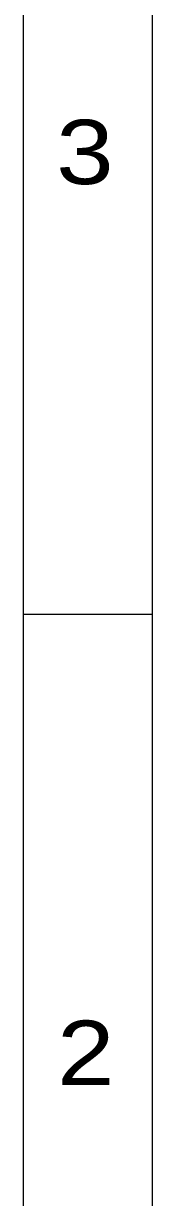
# Model space of a CAD drawing. Header units: inches. Extents: x 0 to 40, y 35.9 to 64.1.
# Drawn here: x 0.01 to 0.68, y 42.24 to 48.39 of the extents above; entities that cross this region are included whole.
import ezdxf

# ---------------------------------------------------------------- set-up
doc = ezdxf.new("R2010")
doc.units = ezdxf.units.IN
doc.header["$MEASUREMENT"] = 0

# ---------------------------------------------------------------- blocks, each defined once
blk = doc.blocks.new('block 3727')
at = {"lineweight": 0}
blk.add_lwpolyline([(0.0118, 45.2946), (0.6849, 45.2946)], dxfattribs=at)
blk = doc.blocks.new('block 3738')
at = {"lineweight": 0}
blk.add_lwpolyline([(0.6849, 36.5445), (0.6849, 63.468)], dxfattribs=at)
blk = doc.blocks.new('block 3739')
at = {"lineweight": 0}
blk.add_lwpolyline([(0.0118, 35.8714), (0.0118, 64.1411)], dxfattribs=at)
blk = doc.blocks.new('block 3743')
at = {"color": 2, "true_color": 0xffff00, "insert": (0.182, 47.5417), "char_height": 0.336544, "attachment_point": 7}
blk.add_mtext('\\fAdobe Song Std L|b0|i0|c0|p34;\\W1.2;3', dxfattribs=at)
blk = doc.blocks.new('block 3744')
at = {"color": 2, "true_color": 0xffff00, "insert": (0.1864, 42.8301), "char_height": 0.336544, "attachment_point": 7}
blk.add_mtext('\\fAdobe Song Std L|b0|i0|c0|p34;\\W1.2;2', dxfattribs=at)
blk = doc.blocks.new('block 3705')
for name in ['block 3739', 'block 3738', 'block 3743', 'block 3727', 'block 3744']:
    blk.add_blockref(name, (0, 0))

msp = doc.modelspace()

# ---------------------------------------------------------------- block references
msp.add_blockref('block 3705', (0, 0))

doc.saveas('drawing.dxf')
